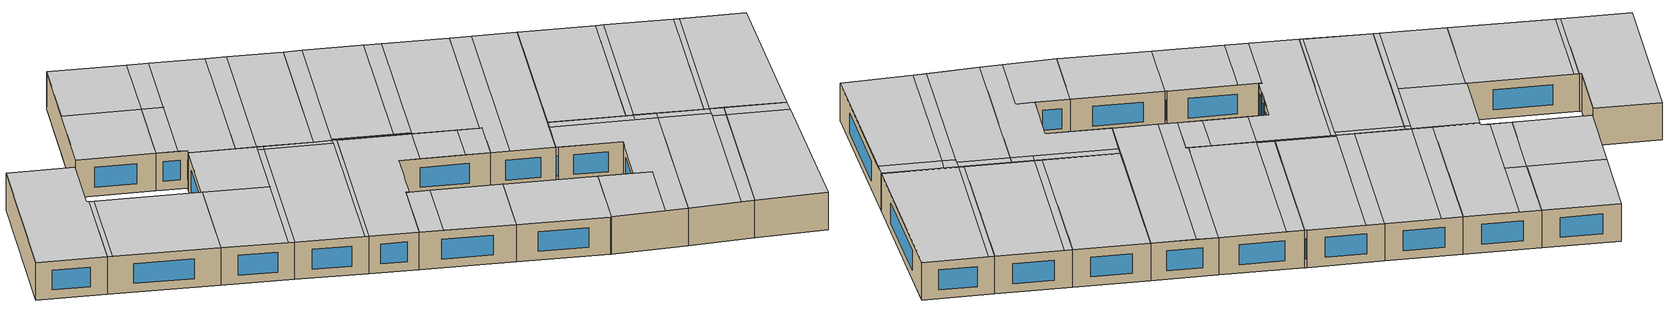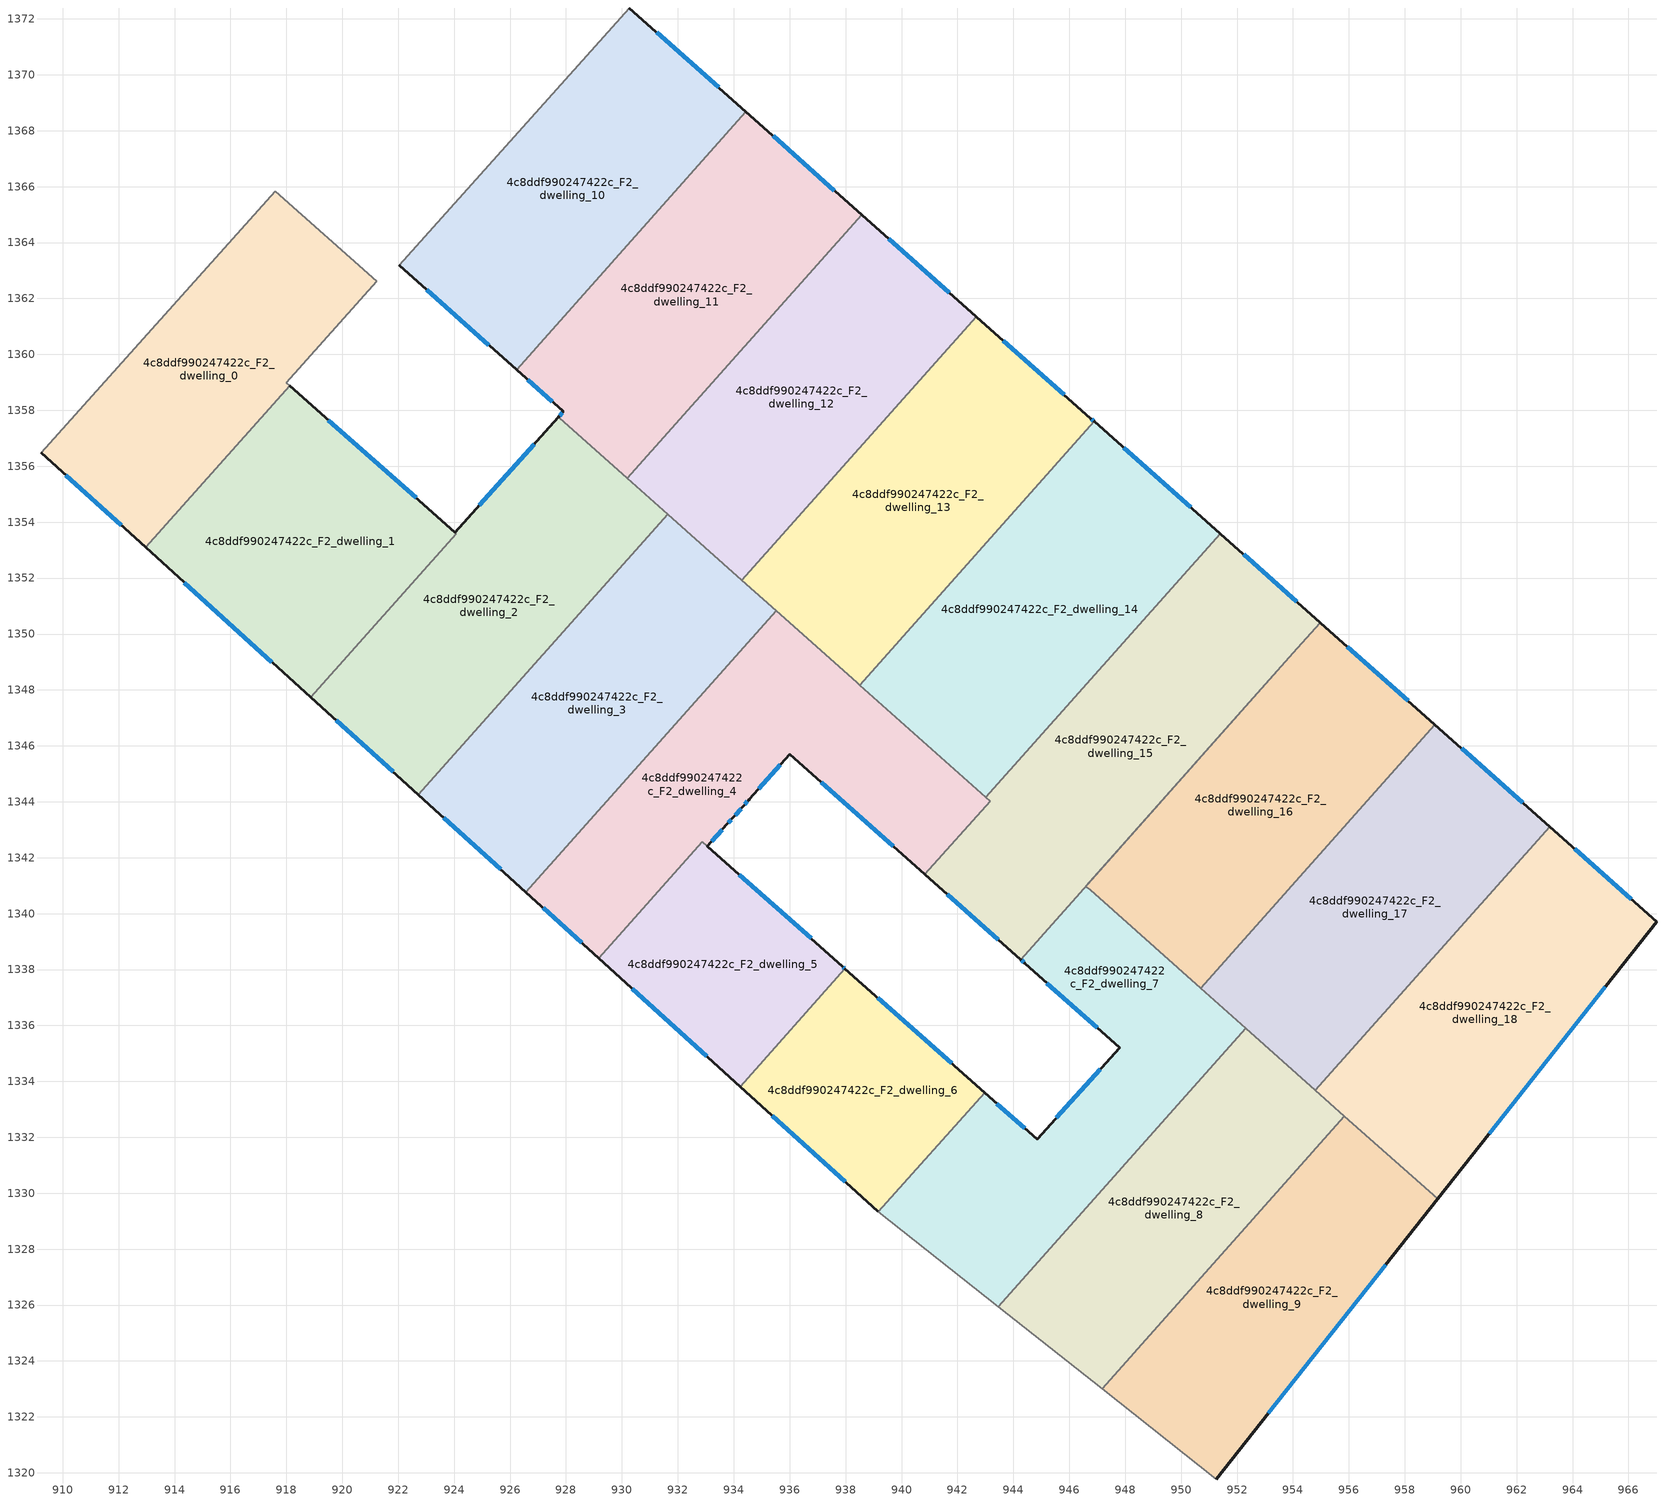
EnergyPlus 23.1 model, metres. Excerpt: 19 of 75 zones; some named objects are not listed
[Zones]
4c8ddf990247422c_F2_dwelling_0
 floor to 4c8ddf990247422c_F1_dwelling_0 (EU_floor_Construction): 921.22,1362.62 917.99,1359 918.12,1358.88 912.97,1353.09 909.24,1356.48 917.6,1365.83 z6
 wall outside (EU_wall_Construction): 909.24,1356.48 912.97,1353.09 z6:9
 wall to 4c8ddf990247422c_F2_dwelling_1 (EU_wall_Construction): 912.97,1353.09 918.12,1358.88 z6:9
 wall adiabatic (EU_wall_Construction): 918.12,1358.88 917.99,1359 921.22,1362.62 917.6,1365.83 909.24,1356.48 z6:9
 window (EU_Window_Construction): 910.11,1355.68 912.09,1353.89 z6.7:8.3
 ceiling to 4c8ddf990247422c_F3_dwelling_0 (EU_floor_Construction): 918.12,1358.88 917.99,1359 921.22,1362.62 917.6,1365.83 909.24,1356.48 912.97,1353.09 z9
4c8ddf990247422c_F2_dwelling_1
 floor to 4c8ddf990247422c_F1_dwelling_1 (EU_floor_Construction): 924.03,1353.63 924.07,1353.59 918.87,1347.74 912.97,1353.09 918.12,1358.88 z6
 wall outside (EU_wall_Construction): 924.02,1353.63 918.12,1358.88 / 912.97,1353.09 918.87,1347.74 z6:9
 wall to 4c8ddf990247422c_F2_dwelling_2 (EU_wall_Construction): 918.87,1347.74 924.07,1353.59 924.03,1353.63 z6:9
 window (EU_Window_Construction): 922.64,1354.87 919.5,1357.65 / 914.35,1351.84 917.48,1349 z6.7:8.3
 ceiling to 4c8ddf990247422c_F3_dwelling_4 (EU_floor_Construction): 918.87,1347.74 924.05,1353.56 924,1353.6 924.03,1353.63 918.41,1358.62 918.39,1358.59 913.26,1352.83 z9
 ceiling to 4c8ddf990247422c_F3_dwelling_0 (EU_floor_Construction): 913.26,1352.83 918.39,1358.59 918.41,1358.62 918.12,1358.88 912.97,1353.09 z9
4c8ddf990247422c_F2_dwelling_10
 floor to 4c8ddf990247422c_F1_dwelling_10 (EU_floor_Construction): 934.44,1368.67 926.23,1359.45 922.03,1363.19 930.26,1372.39 z6
 wall outside (EU_wall_Construction): 922.03,1363.19 926.23,1359.45 / 934.44,1368.67 930.26,1372.39 z6:9
 wall to 4c8ddf990247422c_F2_dwelling_11 (EU_wall_Construction): 926.23,1359.45 934.44,1368.67 z6:9
 wall adiabatic (EU_wall_Construction): 930.26,1372.39 922.03,1363.19 z6:9
 window (EU_Window_Construction): 923.01,1362.31 925.24,1360.33 / 933.46,1369.55 931.24,1371.52 z6.7:8.3
 ceiling to 4c8ddf990247422c_F3_dwelling_1 (EU_floor_Construction): 930.33,1364.06 934.44,1368.67 930.26,1372.39 926.14,1367.78 z9
 ceiling to 4c8ddf990247422c_F3_dwelling_2 (EU_floor_Construction): 926.23,1359.45 930.33,1364.06 926.14,1367.78 922.03,1363.19 z9
4c8ddf990247422c_F2_dwelling_11
 floor to 4c8ddf990247422c_F1_dwelling_11 (EU_floor_Construction): 938.57,1365 930.19,1355.57 927.73,1357.76 927.9,1357.96 926.23,1359.45 934.44,1368.67 z6
 wall outside (EU_wall_Construction): 926.23,1359.45 927.9,1357.96 927.73,1357.76 / 938.57,1365 934.44,1368.67 z6:9
 wall to 4c8ddf990247422c_F2_dwelling_12 (EU_wall_Construction): 930.19,1355.57 938.57,1365 z6:9
 wall to 4c8ddf990247422c_F2_dwelling_2 (EU_wall_Construction): 927.73,1357.76 927.76,1357.73 930.19,1355.57 z6:9
 window (EU_Window_Construction): 927.86,1357.91 927.77,1357.81 / 926.62,1359.1 927.51,1358.31 / 937.6,1365.86 935.41,1367.81 z6.7:8.3
 ceiling adiabatic (EU_roof_Construction): 930.19,1355.57 938.57,1365 935.62,1367.62 927.41,1358.39 927.9,1357.96 927.73,1357.76 z9
 ceiling to 4c8ddf990247422c_F3_dwelling_1 (EU_floor_Construction): 931.51,1363 935.62,1367.62 934.44,1368.67 930.33,1364.06 z9
 ceiling to 4c8ddf990247422c_F3_dwelling_2 (EU_floor_Construction): 927.41,1358.39 931.51,1363 930.33,1364.06 926.23,1359.45 z9
4c8ddf990247422c_F2_dwelling_12
 floor to 4c8ddf990247422c_F1_dwelling_12 (EU_floor_Construction): 942.67,1361.35 934.29,1351.92 930.19,1355.57 938.57,1365 z6
 wall outside (EU_wall_Construction): 942.67,1361.35 938.57,1365 z6:9
 wall to 4c8ddf990247422c_F2_dwelling_13 (EU_wall_Construction): 934.29,1351.92 942.67,1361.35 z6:9
 wall to 4c8ddf990247422c_F2_dwelling_3 (EU_wall_Construction): 931.64,1354.28 934.29,1351.92 z6:9
 wall to 4c8ddf990247422c_F2_dwelling_2 (EU_wall_Construction): 930.19,1355.57 931.64,1354.28 z6:9
 window (EU_Window_Construction): 941.71,1362.21 939.54,1364.14 z6.7:8.3
 ceiling to 4c8ddf990247422c_F3_dwelling_5 (EU_floor_Construction): 934.29,1351.92 942.67,1361.35 939.71,1363.99 931.32,1354.56 z9
 ceiling to 4c8ddf990247422c_F3_dwelling_3 (EU_floor_Construction): 931.32,1354.56 939.71,1363.99 938.57,1365 930.19,1355.57 z9
4c8ddf990247422c_F2_dwelling_13
 floor to 4c8ddf990247422c_F1_dwelling_13 (EU_floor_Construction): 946.78,1357.7 946.89,1357.6 938.5,1348.18 938.39,1348.28 934.29,1351.92 942.67,1361.35 z6
 wall outside (EU_wall_Construction): 946.89,1357.6 946.78,1357.7 942.67,1361.35 z6:9
 wall to 4c8ddf990247422c_F2_dwelling_14 (EU_wall_Construction): 938.5,1348.18 946.89,1357.6 z6:9
 wall to 4c8ddf990247422c_F2_dwelling_4 (EU_wall_Construction): 935.52,1350.83 938.39,1348.28 / 938.39,1348.27 938.5,1348.18 z6:9
 wall to 4c8ddf990247422c_F2_dwelling_3 (EU_wall_Construction): 934.29,1351.92 935.52,1350.83 z6:9
 window (EU_Window_Construction): 945.81,1358.56 943.64,1360.49 / 946.86,1357.63 946.8,1357.68 z6.7:8.3
 ceiling to 4c8ddf990247422c_F3_dwelling_7 (EU_floor_Construction): 938.6,1348.29 946.89,1357.6 946.8,1357.68 946.78,1357.7 943.68,1360.46 935.4,1351.14 z9
 ceiling to 4c8ddf990247422c_F3_dwelling_5 (EU_floor_Construction): 935.4,1351.14 943.68,1360.46 942.67,1361.35 934.29,1351.92 935.29,1351.03 z9
 ceiling to 4c8ddf990247422c_F3_dwelling_8 (EU_floor_Construction): 938.5,1348.18 938.6,1348.29 935.4,1351.14 935.29,1351.03 z9
4c8ddf990247422c_F2_dwelling_14
 floor to 4c8ddf990247422c_F1_dwelling_14 (EU_floor_Construction): 951.4,1353.59 943.02,1344.16 938.5,1348.18 946.89,1357.6 z6
 wall outside (EU_wall_Construction): 951.4,1353.59 946.89,1357.6 z6:9
 wall to 4c8ddf990247422c_F2_dwelling_15 (EU_wall_Construction): 943.02,1344.16 951.4,1353.59 z6:9
 wall to 4c8ddf990247422c_F2_dwelling_4 (EU_wall_Construction): 938.5,1348.18 943.02,1344.16 z6:9
 window (EU_Window_Construction): 950.34,1354.53 947.95,1356.66 z6.7:8.3
 ceiling to 4c8ddf990247422c_F3_dwelling_7 (EU_floor_Construction): 939.55,1347.45 947.83,1356.76 946.89,1357.6 938.6,1348.29 z9
 ceiling to 4c8ddf990247422c_F3_dwelling_8 (EU_floor_Construction): 939.45,1347.34 939.55,1347.45 938.6,1348.29 938.5,1348.18 z9
 ceiling adiabatic (EU_roof_Construction): 943.02,1344.16 951.4,1353.59 946.89,1357.6 947.83,1356.76 939.45,1347.34 938.5,1348.18 z9
4c8ddf990247422c_F2_dwelling_15
 floor to 4c8ddf990247422c_F1_dwelling_15 (EU_floor_Construction): 954.98,1350.41 944.26,1338.36 940.84,1341.4 943.17,1344.03 943.02,1344.16 951.4,1353.59 z6
 wall outside (EU_wall_Construction): 954.98,1350.41 951.4,1353.59 / 940.84,1341.4 944.26,1338.36 z6:9
 wall to 4c8ddf990247422c_F2_dwelling_4 (EU_wall_Construction): 943.02,1344.16 943.17,1344.03 940.84,1341.4 z6:9
 wall to 4c8ddf990247422c_F2_dwelling_7 (EU_wall_Construction): 944.26,1338.36 954.16,1349.49 z6:9
 wall to 4c8ddf990247422c_F2_dwelling_16 (EU_wall_Construction): 954.16,1349.49 954.98,1350.41 z6:9
 window (EU_Window_Construction): 954.14,1351.16 952.24,1352.84 / 941.64,1340.69 943.45,1339.07 z6.7:8.3
 ceiling to 4c8ddf990247422c_F3_dwelling_11 (EU_floor_Construction): 944.24,1338.38 954.96,1350.42 952.59,1352.53 941.87,1340.49 z9
 ceiling to 4c8ddf990247422c_F3_dwelling_10 (EU_floor_Construction): 943.17,1344.03 940.84,1341.4 941.87,1340.49 952.59,1352.53 951.4,1353.59 943.02,1344.16 z9
 ceiling to 4c8ddf990247422c_F3_dwelling_13 (EU_floor_Construction): 951.94,1346.99 954.98,1350.41 954.96,1350.42 946.14,1340.5 946.15,1340.49 954.16,1349.49 z9
 ceiling to 4c8ddf990247422c_F3_dwelling_15 (EU_floor_Construction): 944.47,1338.63 944.24,1338.38 941.87,1340.49 944.26,1338.36 946.15,1340.49 946.14,1340.5 z9
 roof outside (EU_roof_Construction): 944.47,1338.63 954.96,1350.42 944.24,1338.38 z9
4c8ddf990247422c_F2_dwelling_16
 floor to 4c8ddf990247422c_F1_dwelling_16 (EU_floor_Construction): 959.08,1346.76 950.7,1337.33 946.59,1340.98 954.98,1350.41 z6
 wall outside (EU_wall_Construction): 959.08,1346.76 954.98,1350.41 z6:9
 wall to 4c8ddf990247422c_F2_dwelling_17 (EU_wall_Construction): 950.7,1337.33 959.08,1346.76 z6:9
 wall to 4c8ddf990247422c_F2_dwelling_7 (EU_wall_Construction): 954.16,1349.49 946.59,1340.98 946.63,1340.95 946.74,1340.85 950.7,1337.33 z6:9
 window (EU_Window_Construction): 958.12,1347.62 955.94,1349.55 z6.7:8.3
 ceiling adiabatic (EU_roof_Construction): 950.7,1337.33 959.08,1346.76 954.98,1350.41 946.59,1340.98 z9
4c8ddf990247422c_F2_dwelling_17
 floor to 4c8ddf990247422c_F1_dwelling_17 (EU_floor_Construction): 963.18,1343.12 954.8,1333.69 950.7,1337.33 959.08,1346.76 z6
 wall outside (EU_wall_Construction): 963.18,1343.12 959.08,1346.76 z6:9
 wall to 4c8ddf990247422c_F2_dwelling_18 (EU_wall_Construction): 954.8,1333.69 963.18,1343.12 z6:9
 wall to 4c8ddf990247422c_F2_dwelling_8 (EU_wall_Construction): 952.31,1335.9 954.8,1333.69 z6:9
 wall to 4c8ddf990247422c_F2_dwelling_7 (EU_wall_Construction): 950.69,1337.33 952.31,1335.9 z6:9
 window (EU_Window_Construction): 962.22,1343.97 960.04,1345.91 z6.7:8.3
 ceiling to 4c8ddf990247422c_F3_dwelling_14 (EU_floor_Construction): 954.8,1333.69 963.18,1343.11 959.51,1346.38 951.13,1336.95 z9
 ceiling to 4c8ddf990247422c_F3_dwelling_13 (EU_floor_Construction): 951.12,1336.95 959.51,1346.38 959.08,1346.76 950.7,1337.33 z9
4c8ddf990247422c_F2_dwelling_18
 floor to 4c8ddf990247422c_F1_dwelling_18 (EU_floor_Construction): 967.01,1339.71 959.17,1329.79 954.8,1333.69 963.18,1343.12 z6
 wall outside (EU_wall_Construction): 959.17,1329.79 967.01,1339.71 963.18,1343.12 z6:9
 wall to 4c8ddf990247422c_F2_dwelling_9 (EU_wall_Construction): 955.84,1332.76 959.17,1329.79 z6:9
 wall to 4c8ddf990247422c_F2_dwelling_8 (EU_wall_Construction): 954.8,1333.69 955.84,1332.76 z6:9
 window (EU_Window_Construction): 966.11,1340.51 964.08,1342.32 / 961.01,1332.12 965.17,1337.38 z6.7:8.3
 ceiling to 4c8ddf990247422c_F3_dwelling_16 (EU_floor_Construction): 959.17,1329.79 967.01,1339.71 963.51,1342.82 955.13,1333.39 z9
 ceiling to 4c8ddf990247422c_F3_dwelling_14 (EU_floor_Construction): 955.13,1333.39 963.51,1342.82 963.18,1343.11 954.8,1333.69 z9
4c8ddf990247422c_F2_dwelling_2
 floor to 4c8ddf990247422c_F1_dwelling_2 (EU_floor_Construction): 931.64,1354.28 922.72,1344.25 918.87,1347.74 924.07,1353.59 924.03,1353.63 927.73,1357.76 927.76,1357.73 z6
 wall outside (EU_wall_Construction): 927.73,1357.76 924.03,1353.63 / 918.87,1347.74 922.72,1344.25 z6:9
 wall to 4c8ddf990247422c_F2_dwelling_3 (EU_wall_Construction): 922.72,1344.25 931.64,1354.28 z6:9
 window (EU_Window_Construction): 926.86,1356.79 924.9,1354.6 / 919.78,1346.92 921.82,1345.07 z6.7:8.3
 ceiling to 4c8ddf990247422c_F3_dwelling_6 (EU_floor_Construction): 922.72,1344.25 931.37,1353.97 931.05,1354.25 922.41,1344.53 z9
 ceiling to 4c8ddf990247422c_F3_dwelling_4 (EU_floor_Construction): 922.41,1344.53 927.61,1350.39 924.05,1353.56 918.87,1347.74 z9
 ceiling to 4c8ddf990247422c_F3_dwelling_5 (EU_floor_Construction): 931.37,1353.97 931.64,1354.28 931.32,1354.56 931.05,1354.25 z9
 ceiling to 4c8ddf990247422c_F3_dwelling_3 (EU_floor_Construction): 927.61,1350.39 931.32,1354.56 927.76,1357.73 927.73,1357.76 924.03,1353.63 924.07,1353.59 924.05,1353.56 z9
4c8ddf990247422c_F2_dwelling_3
 floor to 4c8ddf990247422c_F1_dwelling_3 (EU_floor_Construction): 935.52,1350.83 926.57,1340.76 922.72,1344.25 931.64,1354.28 z6
 wall outside (EU_wall_Construction): 922.72,1344.25 926.57,1340.76 z6:9
 wall to 4c8ddf990247422c_F2_dwelling_4 (EU_wall_Construction): 926.57,1340.76 935.52,1350.83 z6:9
 window (EU_Window_Construction): 923.63,1343.43 925.66,1341.58 z6.7:8.3
 ceiling to 4c8ddf990247422c_F3_dwelling_6 (EU_floor_Construction): 926.34,1340.96 935.02,1350.72 931.37,1353.97 922.72,1344.25 z9
 ceiling to 4c8ddf990247422c_F3_dwelling_8 (EU_floor_Construction): 926.57,1340.76 935.52,1350.83 935.29,1351.03 926.34,1340.96 z9
 ceiling to 4c8ddf990247422c_F3_dwelling_5 (EU_floor_Construction): 935.02,1350.72 935.29,1351.03 931.64,1354.28 931.37,1353.97 z9
4c8ddf990247422c_F2_dwelling_4
 floor to 4c8ddf990247422c_F1_dwelling_4 (EU_floor_Construction): 943.17,1344.03 940.84,1341.4 936,1345.7 934.55,1344.08 934.53,1344.06 934.35,1343.86 933.95,1343.41 933.75,1343.19 933.06,1342.41 932.88,1342.56 929.17,1338.39 926.57,1340.76 935.52,1350.83 z6
 wall outside (EU_wall_Construction): 933.06,1342.41 933.75,1343.19 933.95,1343.41 934.35,1343.86 934.53,1344.06 934.55,1344.08 936,1345.7 940.84,1341.4 / 926.57,1340.76 929.17,1338.39 z6:9
 wall to 4c8ddf990247422c_F2_dwelling_5 (EU_wall_Construction): 929.17,1338.39 932.88,1342.56 933.06,1342.41 z6:9
 window (EU_Window_Construction): 933.8,1343.24 933.91,1343.36 / 933.22,1342.59 933.59,1343.01 / 927.18,1340.21 928.56,1338.95 / 937.14,1344.69 939.7,1342.41 / 934.89,1344.46 935.66,1345.32 / 934.4,1343.91 934.49,1344.01 / 934.05,1343.52 934.26,1343.75 z6.7:8.3
 ceiling to 4c8ddf990247422c_F3_dwelling_8 (EU_floor_Construction): 937.11,1344.71 939.45,1347.34 935.52,1350.83 926.57,1340.76 929.17,1338.39 932.88,1342.56 933.06,1342.41 933.75,1343.19 933.95,1343.41 934.35,1343.86 934.48,1344 936,1345.7 z9
 ceiling to 4c8ddf990247422c_F3_dwelling_9 (EU_floor_Construction): 939.49,1342.6 941.83,1345.22 939.45,1347.34 937.11,1344.71 z9
 ceiling to 4c8ddf990247422c_F3_dwelling_10 (EU_floor_Construction): 940.84,1341.4 943.17,1344.03 941.83,1345.22 939.49,1342.6 z9
4c8ddf990247422c_F2_dwelling_5
 floor to 4c8ddf990247422c_F1_dwelling_5 (EU_floor_Construction): 937.9,1338.1 937.98,1338.04 934.22,1333.82 929.17,1338.39 932.88,1342.56 933.06,1342.4 z6
 wall outside (EU_wall_Construction): 937.98,1338.04 937.9,1338.1 933.06,1342.4 / 929.17,1338.39 934.22,1333.82 z6:9
 wall to 4c8ddf990247422c_F2_dwelling_6 (EU_wall_Construction): 934.22,1333.82 937.98,1338.04 z6:9
 window (EU_Window_Construction): 936.76,1339.11 934.2,1341.39 / 937.96,1338.05 937.92,1338.09 / 930.36,1337.32 933.04,1334.89 z6.7:8.3
 ceiling to 4c8ddf990247422c_F3_dwelling_12 (EU_floor_Construction): 934.22,1333.82 937.98,1338.03 937.91,1338.09 937.9,1338.1 934.17,1341.41 930.46,1337.23 z9
 ceiling to 4c8ddf990247422c_F3_dwelling_8 (EU_floor_Construction): 930.46,1337.23 934.17,1341.41 933.06,1342.4 932.88,1342.56 929.17,1338.39 z9
4c8ddf990247422c_F2_dwelling_6
 floor to 4c8ddf990247422c_F1_dwelling_6 (EU_floor_Construction): 942.97,1333.6 939.17,1329.33 939.14,1329.36 934.22,1333.82 937.98,1338.04 z6
 wall outside (EU_wall_Construction): 934.22,1333.82 939.14,1329.36 / 942.97,1333.6 937.98,1338.04 z6:9
 wall adiabatic (EU_wall_Construction): 939.14,1329.36 939.17,1329.33 z6:9
 wall to 4c8ddf990247422c_F2_dwelling_7 (EU_wall_Construction): 939.17,1329.33 942.97,1333.6 z6:9
 window (EU_Window_Construction): 935.38,1332.77 937.99,1330.4 / 941.8,1334.64 939.15,1336.99 z6.7:8.3
 ceiling to 4c8ddf990247422c_F3_dwelling_12 (EU_floor_Construction): 939.17,1329.33 942.97,1333.6 937.98,1338.03 934.22,1333.82 939.14,1329.36 z9
4c8ddf990247422c_F2_dwelling_7
 floor to 4c8ddf990247422c_F1_dwelling_7 (EU_floor_Construction): 954.16,1349.49 946.59,1340.98 946.63,1340.95 946.74,1340.85 952.31,1335.9 943.46,1325.95 939.17,1329.33 942.97,1333.6 944.85,1331.93 947.8,1335.21 944.41,1338.22 944.26,1338.36 z6
 wall outside (EU_wall_Construction): 944.26,1338.36 944.41,1338.22 947.8,1335.21 944.85,1331.93 942.97,1333.6 z6:9
 wall to 4c8ddf990247422c_F2_dwelling_8 (EU_wall_Construction): 943.46,1325.95 952.31,1335.9 z6:9
 wall adiabatic (EU_wall_Construction): 939.17,1329.33 943.46,1325.95 z6:9
 window (EU_Window_Construction): 945.2,1337.52 947,1335.92 / 944.29,1338.33 944.37,1338.26 / 944.41,1332.32 943.41,1333.21 / 947.1,1334.44 945.54,1332.7 z6.7:8.3
 ceiling to 4c8ddf990247422c_F3_dwelling_15 (EU_floor_Construction): 945.86,1331.03 942.21,1326.93 943.46,1325.95 951.87,1335.4 946.15,1340.49 944.26,1338.36 947.8,1335.21 944.85,1331.93 z9
 ceiling to 4c8ddf990247422c_F3_dwelling_12 (EU_floor_Construction): 942.21,1326.93 945.86,1331.03 942.97,1333.6 939.17,1329.33 z9
 ceiling to 4c8ddf990247422c_F3_dwelling_14 (EU_floor_Construction): 951.87,1335.4 952.31,1335.9 951.13,1336.95 950.69,1336.46 z9
 ceiling to 4c8ddf990247422c_F3_dwelling_13 (EU_floor_Construction): 951.12,1336.95 946.74,1340.85 946.63,1340.95 946.59,1340.98 954.16,1349.49 946.15,1340.49 950.68,1336.46 z9
4c8ddf990247422c_F2_dwelling_8
 floor to 4c8ddf990247422c_F1_dwelling_8 (EU_floor_Construction): 955.84,1332.76 947.17,1323.01 943.46,1325.95 952.31,1335.9 z6
 wall to 4c8ddf990247422c_F2_dwelling_9 (EU_wall_Construction): 947.17,1323.01 955.84,1332.76 z6:9
 wall adiabatic (EU_wall_Construction): 943.46,1325.95 947.17,1323.01 z6:9
 ceiling to 4c8ddf990247422c_F3_dwelling_15 (EU_floor_Construction): 946.42,1323.6 954.69,1332.9 951.87,1335.4 943.46,1325.95 z9
 ceiling to 4c8ddf990247422c_F3_dwelling_17 (EU_floor_Construction): 947.17,1323.01 955.16,1331.99 954.44,1332.62 946.42,1323.6 z9
 ceiling to 4c8ddf990247422c_F3_dwelling_16 (EU_floor_Construction): 955.16,1331.99 955.84,1332.76 955.13,1333.39 954.44,1332.62 z9
 ceiling to 4c8ddf990247422c_F3_dwelling_14 (EU_floor_Construction): 954.69,1332.9 955.13,1333.39 952.31,1335.9 951.87,1335.4 z9
4c8ddf990247422c_F2_dwelling_9
 floor to 4c8ddf990247422c_F1_dwelling_9 (EU_floor_Construction): 959.17,1329.79 951.26,1319.78 947.17,1323.01 955.84,1332.76 z6
 wall outside (EU_wall_Construction): 951.26,1319.78 959.17,1329.79 z6:9
 wall adiabatic (EU_wall_Construction): 947.17,1323.01 951.26,1319.78 z6:9
 window (EU_Window_Construction): 953.12,1322.13 957.31,1327.44 z6.7:8.3
 ceiling to 4c8ddf990247422c_F3_dwelling_17 (EU_floor_Construction): 951.26,1319.78 958.53,1328.99 955.16,1331.99 947.17,1323.01 z9
 ceiling to 4c8ddf990247422c_F3_dwelling_16 (EU_floor_Construction): 958.53,1328.99 959.17,1329.79 955.84,1332.76 955.16,1331.99 z9
[Building]
EU S2 Campaign: North Axis=0; Terrain=City; Solar Distribution=FullExterior
[Site:Location]
Budapest.Ferenc.Liszt.Intl.AP: Latitude=47.437; Longitude=19.256; Time Zone=1; Elevation=185
[SizingPeriod:WeatherFileDays]
AnnualSizingPeriod: Begin Month=1; Begin Day of Month=1; End Month=12; End Day of Month=31; Day of Week for Start Day=Monday; Use Weather File Daylight Saving Period=No; Use Weather File Rain and Snow Indicators=No
[MATERIAL]
EU_InternalMass_Material: Roughness=MediumRough; Thickness=0.1; Conductivity=1; Density=1800; Specific Heat=900; Thermal Absorptance=0.9; Solar Absorptance=0.7; Visible Absorptance=0.7
[MATERIAL:NOMASS] Roughness=MediumRough; Thermal Absorptance=0.9; Solar Absorptance=0.7; Visible Absorptance=0.7
Name | Thermal Resistance
EU_wall_NoMass | 0.832559
EU_roof_NoMass | 1.39638
EU_floor_NoMass | 0.872794
[WINDOWMATERIAL:SIMPLEGLAZINGSYSTEM]
EU_Window_SimpleGlazing: UFactor=2.79869; Solar Heat Gain Coefficient=0.75; Visible Transmittance=0.75
[CONSTRUCTION]
EU_wall_Construction: EU_wall_NoMass
EU_roof_Construction: EU_roof_NoMass
EU_floor_Construction: EU_floor_NoMass
EU_Window_Construction: EU_Window_SimpleGlazing
EU_InternalMass_Construction: EU_InternalMass_Material
[ZONE] Type=1; Multiplier=1; Ceiling Height=autocalculate; Floor Area=autocalculate; Part of Total Floor Area=Yes
Name | Volume
4c8ddf990247422c_F2_dwelling_0 | 186.948
4c8ddf990247422c_F2_dwelling_1 | 186.154
4c8ddf990247422c_F2_dwelling_10 | 207.721
4c8ddf990247422c_F2_dwelling_11 | 207.691
4c8ddf990247422c_F2_dwelling_12 | 207.722
4c8ddf990247422c_F2_dwelling_13 | 213.38
4c8ddf990247422c_F2_dwelling_14 | 228.533
4c8ddf990247422c_F2_dwelling_15 | 229.467
4c8ddf990247422c_F2_dwelling_16 | 207.75
4c8ddf990247422c_F2_dwelling_17 | 207.723
4c8ddf990247422c_F2_dwelling_18 | 207.707
4c8ddf990247422c_F2_dwelling_2 | 209.907
4c8ddf990247422c_F2_dwelling_3 | 209.275
4c8ddf990247422c_F2_dwelling_4 | 216.448
4c8ddf990247422c_F2_dwelling_5 | 114.724
4c8ddf990247422c_F2_dwelling_6 | 113.826
4c8ddf990247422c_F2_dwelling_7 | 210.163
4c8ddf990247422c_F2_dwelling_8 | 186.946
4c8ddf990247422c_F2_dwelling_9 | 186.965
[INTERNALMASS] Construction=EU_InternalMass_Construction
Name | Zone or ZoneList | Surface Area
4c8ddf990247422c_F2_dwelling_0_EU_InternalMass | 4c8ddf990247422c_F2_dwelling_0 | 62.316
4c8ddf990247422c_F2_dwelling_1_EU_InternalMass | 4c8ddf990247422c_F2_dwelling_1 | 62.0499
4c8ddf990247422c_F2_dwelling_2_EU_InternalMass | 4c8ddf990247422c_F2_dwelling_2 | 69.9753
4c8ddf990247422c_F2_dwelling_3_EU_InternalMass | 4c8ddf990247422c_F2_dwelling_3 | 69.7503
4c8ddf990247422c_F2_dwelling_4_EU_InternalMass | 4c8ddf990247422c_F2_dwelling_4 | 72.15
4c8ddf990247422c_F2_dwelling_5_EU_InternalMass | 4c8ddf990247422c_F2_dwelling_5 | 38.2453
4c8ddf990247422c_F2_dwelling_6_EU_InternalMass | 4c8ddf990247422c_F2_dwelling_6 | 37.9399
4c8ddf990247422c_F2_dwelling_7_EU_InternalMass | 4c8ddf990247422c_F2_dwelling_7 | 70.0526
4c8ddf990247422c_F2_dwelling_8_EU_InternalMass | 4c8ddf990247422c_F2_dwelling_8 | 62.3155
4c8ddf990247422c_F2_dwelling_9_EU_InternalMass | 4c8ddf990247422c_F2_dwelling_9 | 62.3216
4c8ddf990247422c_F2_dwelling_10_EU_InternalMass | 4c8ddf990247422c_F2_dwelling_10 | 69.2403
4c8ddf990247422c_F2_dwelling_11_EU_InternalMass | 4c8ddf990247422c_F2_dwelling_11 | 69.2305
4c8ddf990247422c_F2_dwelling_12_EU_InternalMass | 4c8ddf990247422c_F2_dwelling_12 | 69.2407
4c8ddf990247422c_F2_dwelling_13_EU_InternalMass | 4c8ddf990247422c_F2_dwelling_13 | 71.1332
4c8ddf990247422c_F2_dwelling_14_EU_InternalMass | 4c8ddf990247422c_F2_dwelling_14 | 76.1796
4c8ddf990247422c_F2_dwelling_15_EU_InternalMass | 4c8ddf990247422c_F2_dwelling_15 | 76.4841
4c8ddf990247422c_F2_dwelling_16_EU_InternalMass | 4c8ddf990247422c_F2_dwelling_16 | 69.2501
4c8ddf990247422c_F2_dwelling_17_EU_InternalMass | 4c8ddf990247422c_F2_dwelling_17 | 69.2407
4c8ddf990247422c_F2_dwelling_18_EU_InternalMass | 4c8ddf990247422c_F2_dwelling_18 | 69.2358
[OTHEREQUIPMENT] Fuel Type=Electricity; Design Level Calculation Method=Watts/Area; Power per Zone Floor Area=1; Fraction Latent=0; Fraction Radiant=0; Fraction Lost=0; Carbon Dioxide Generation Rate=0; EndUse Subcategory=EU_Step8_InternalGains
Name | Zone or ZoneList or Space or SpaceList | Schedule
EU_Step8_InternalGain_4c8ddf990247422c_F2_dwelling_0_f000 | 4c8ddf990247422c_F2_dwelling_0 | EU_Step8_GainSchedule_4c8ddf990247422c_F2_dwelling_0_f000
EU_Step8_InternalGain_4c8ddf990247422c_F2_dwelling_1_f000 | 4c8ddf990247422c_F2_dwelling_1 | EU_Step8_GainSchedule_4c8ddf990247422c_F2_dwelling_1_f000
EU_Step8_InternalGain_4c8ddf990247422c_F2_dwelling_2_f000 | 4c8ddf990247422c_F2_dwelling_2 | EU_Step8_GainSchedule_4c8ddf990247422c_F2_dwelling_2_f000
EU_Step8_InternalGain_4c8ddf990247422c_F2_dwelling_3_f000 | 4c8ddf990247422c_F2_dwelling_3 | EU_Step8_GainSchedule_4c8ddf990247422c_F2_dwelling_3_f000
EU_Step8_InternalGain_4c8ddf990247422c_F2_dwelling_4_f000 | 4c8ddf990247422c_F2_dwelling_4 | EU_Step8_GainSchedule_4c8ddf990247422c_F2_dwelling_4_f000
EU_Step8_InternalGain_4c8ddf990247422c_F2_dwelling_5_f000 | 4c8ddf990247422c_F2_dwelling_5 | EU_Step8_GainSchedule_4c8ddf990247422c_F2_dwelling_5_f000
EU_Step8_InternalGain_4c8ddf990247422c_F2_dwelling_6_f000 | 4c8ddf990247422c_F2_dwelling_6 | EU_Step8_GainSchedule_4c8ddf990247422c_F2_dwelling_6_f000
EU_Step8_InternalGain_4c8ddf990247422c_F2_dwelling_7_f000 | 4c8ddf990247422c_F2_dwelling_7 | EU_Step8_GainSchedule_4c8ddf990247422c_F2_dwelling_7_f000
EU_Step8_InternalGain_4c8ddf990247422c_F2_dwelling_8_f000 | 4c8ddf990247422c_F2_dwelling_8 | EU_Step8_GainSchedule_4c8ddf990247422c_F2_dwelling_8_f000
EU_Step8_InternalGain_4c8ddf990247422c_F2_dwelling_9_f000 | 4c8ddf990247422c_F2_dwelling_9 | EU_Step8_GainSchedule_4c8ddf990247422c_F2_dwelling_9_f000
EU_Step8_InternalGain_4c8ddf990247422c_F2_dwelling_10_f000 | 4c8ddf990247422c_F2_dwelling_10 | EU_Step8_GainSchedule_4c8ddf990247422c_F2_dwelling_10_f000
EU_Step8_InternalGain_4c8ddf990247422c_F2_dwelling_11_f000 | 4c8ddf990247422c_F2_dwelling_11 | EU_Step8_GainSchedule_4c8ddf990247422c_F2_dwelling_11_f000
EU_Step8_InternalGain_4c8ddf990247422c_F2_dwelling_12_f000 | 4c8ddf990247422c_F2_dwelling_12 | EU_Step8_GainSchedule_4c8ddf990247422c_F2_dwelling_12_f000
EU_Step8_InternalGain_4c8ddf990247422c_F2_dwelling_13_f000 | 4c8ddf990247422c_F2_dwelling_13 | EU_Step8_GainSchedule_4c8ddf990247422c_F2_dwelling_13_f000
EU_Step8_InternalGain_4c8ddf990247422c_F2_dwelling_14_f000 | 4c8ddf990247422c_F2_dwelling_14 | EU_Step8_GainSchedule_4c8ddf990247422c_F2_dwelling_14_f000
EU_Step8_InternalGain_4c8ddf990247422c_F2_dwelling_15_f000 | 4c8ddf990247422c_F2_dwelling_15 | EU_Step8_GainSchedule_4c8ddf990247422c_F2_dwelling_15_f000
EU_Step8_InternalGain_4c8ddf990247422c_F2_dwelling_16_f000 | 4c8ddf990247422c_F2_dwelling_16 | EU_Step8_GainSchedule_4c8ddf990247422c_F2_dwelling_16_f000
EU_Step8_InternalGain_4c8ddf990247422c_F2_dwelling_17_f000 | 4c8ddf990247422c_F2_dwelling_17 | EU_Step8_GainSchedule_4c8ddf990247422c_F2_dwelling_17_f000
EU_Step8_InternalGain_4c8ddf990247422c_F2_dwelling_18_f000 | 4c8ddf990247422c_F2_dwelling_18 | EU_Step8_GainSchedule_4c8ddf990247422c_F2_dwelling_18_f000
[ZONEVENTILATION:DESIGNFLOWRATE] Schedule=EU_AlwaysOn; Design Flow Rate Calculation Method=AirChanges/Hour; Air Changes per Hour=0.475469; Ventilation Type=Natural; Fan Pressure Rise=0; Fan Total Efficiency=1; Constant Term Coefficient=1; Temperature Term Coefficient=0; Velocity Term Coefficient=0; Velocity Squared Term Coefficient=0; Minimum Indoor Temperature=-100; Maximum Indoor Temperature=100; Delta Temperature=-100; Minimum Outdoor Temperature=-100; Maximum Outdoor Temperature=100; Maximum Wind Speed=40
Name | Zone or ZoneList or Space or SpaceList
EU_ConstantAir_4c8ddf990247422c_F2_dwelling_0 | 4c8ddf990247422c_F2_dwelling_0
EU_ConstantAir_4c8ddf990247422c_F2_dwelling_1 | 4c8ddf990247422c_F2_dwelling_1
EU_ConstantAir_4c8ddf990247422c_F2_dwelling_2 | 4c8ddf990247422c_F2_dwelling_2
EU_ConstantAir_4c8ddf990247422c_F2_dwelling_3 | 4c8ddf990247422c_F2_dwelling_3
EU_ConstantAir_4c8ddf990247422c_F2_dwelling_4 | 4c8ddf990247422c_F2_dwelling_4
EU_ConstantAir_4c8ddf990247422c_F2_dwelling_5 | 4c8ddf990247422c_F2_dwelling_5
EU_ConstantAir_4c8ddf990247422c_F2_dwelling_6 | 4c8ddf990247422c_F2_dwelling_6
EU_ConstantAir_4c8ddf990247422c_F2_dwelling_7 | 4c8ddf990247422c_F2_dwelling_7
EU_ConstantAir_4c8ddf990247422c_F2_dwelling_8 | 4c8ddf990247422c_F2_dwelling_8
EU_ConstantAir_4c8ddf990247422c_F2_dwelling_9 | 4c8ddf990247422c_F2_dwelling_9
EU_ConstantAir_4c8ddf990247422c_F2_dwelling_10 | 4c8ddf990247422c_F2_dwelling_10
EU_ConstantAir_4c8ddf990247422c_F2_dwelling_11 | 4c8ddf990247422c_F2_dwelling_11
EU_ConstantAir_4c8ddf990247422c_F2_dwelling_12 | 4c8ddf990247422c_F2_dwelling_12
EU_ConstantAir_4c8ddf990247422c_F2_dwelling_13 | 4c8ddf990247422c_F2_dwelling_13
EU_ConstantAir_4c8ddf990247422c_F2_dwelling_14 | 4c8ddf990247422c_F2_dwelling_14
EU_ConstantAir_4c8ddf990247422c_F2_dwelling_15 | 4c8ddf990247422c_F2_dwelling_15
EU_ConstantAir_4c8ddf990247422c_F2_dwelling_16 | 4c8ddf990247422c_F2_dwelling_16
EU_ConstantAir_4c8ddf990247422c_F2_dwelling_17 | 4c8ddf990247422c_F2_dwelling_17
EU_ConstantAir_4c8ddf990247422c_F2_dwelling_18 | 4c8ddf990247422c_F2_dwelling_18
[HVACTEMPLATE:ZONE:IDEALLOADSAIRSYSTEM] System Availability Schedule=EU_AlwaysOn; Maximum Heating Supply Air Temperature=50; Minimum Cooling Supply Air Temperature=13; Maximum Heating Supply Air Humidity Ratio=0.0156; Minimum Cooling Supply Air Humidity Ratio=0.0077; Heating Limit=NoLimit; Cooling Limit=NoLimit; Heating Availability Schedule=EU_AlwaysOn; Cooling Availability Schedule=EU_CoolingOff; Dehumidification Control Type=ConstantSensibleHeatRatio; Cooling Sensible Heat Ratio=0.7; Dehumidification Setpoint=60; Humidification Control Type=None; Humidification Setpoint=30; Outdoor Air Method=None; Outdoor Air Flow Rate per Person=0.00944; Outdoor Air Flow Rate per Zone Floor Area=0; Outdoor Air Flow Rate per Zone=0; Demand Controlled Ventilation Type=None; Outdoor Air Economizer Type=NoEconomizer; Heat Recovery Type=None; Sensible Heat Recovery Effectiveness=0.7; Latent Heat Recovery Effectiveness=0.65
Name | Template Thermostat
4c8ddf990247422c_F2_dwelling_0 | EU_HeatOnly_4c8ddf990247422c_F2_dwelling_0
4c8ddf990247422c_F2_dwelling_1 | EU_HeatOnly_4c8ddf990247422c_F2_dwelling_1
4c8ddf990247422c_F2_dwelling_2 | EU_HeatOnly_4c8ddf990247422c_F2_dwelling_2
4c8ddf990247422c_F2_dwelling_3 | EU_HeatOnly_4c8ddf990247422c_F2_dwelling_3
4c8ddf990247422c_F2_dwelling_4 | EU_HeatOnly_4c8ddf990247422c_F2_dwelling_4
4c8ddf990247422c_F2_dwelling_5 | EU_HeatOnly_4c8ddf990247422c_F2_dwelling_5
4c8ddf990247422c_F2_dwelling_6 | EU_HeatOnly_4c8ddf990247422c_F2_dwelling_6
4c8ddf990247422c_F2_dwelling_7 | EU_HeatOnly_4c8ddf990247422c_F2_dwelling_7
4c8ddf990247422c_F2_dwelling_8 | EU_HeatOnly_4c8ddf990247422c_F2_dwelling_8
4c8ddf990247422c_F2_dwelling_9 | EU_HeatOnly_4c8ddf990247422c_F2_dwelling_9
4c8ddf990247422c_F2_dwelling_10 | EU_HeatOnly_4c8ddf990247422c_F2_dwelling_10
4c8ddf990247422c_F2_dwelling_11 | EU_HeatOnly_4c8ddf990247422c_F2_dwelling_11
4c8ddf990247422c_F2_dwelling_12 | EU_HeatOnly_4c8ddf990247422c_F2_dwelling_12
4c8ddf990247422c_F2_dwelling_13 | EU_HeatOnly_4c8ddf990247422c_F2_dwelling_13
4c8ddf990247422c_F2_dwelling_14 | EU_HeatOnly_4c8ddf990247422c_F2_dwelling_14
4c8ddf990247422c_F2_dwelling_15 | EU_HeatOnly_4c8ddf990247422c_F2_dwelling_15
4c8ddf990247422c_F2_dwelling_16 | EU_HeatOnly_4c8ddf990247422c_F2_dwelling_16
4c8ddf990247422c_F2_dwelling_17 | EU_HeatOnly_4c8ddf990247422c_F2_dwelling_17
4c8ddf990247422c_F2_dwelling_18 | EU_HeatOnly_4c8ddf990247422c_F2_dwelling_18
[SIZING:ZONE] Zone Cooling Design Supply Air Temperature Input Method=SupplyAirTemperature; Zone Cooling Design Supply Air Temperature=13; Zone Heating Design Supply Air Temperature Input Method=SupplyAirTemperature; Zone Heating Design Supply Air Temperature=50; Zone Cooling Design Supply Air Humidity Ratio=0.008; Zone Heating Design Supply Air Humidity Ratio=0.008; Cooling Design Air Flow Method=DesignDay; Cooling Design Air Flow Rate=0; Cooling Minimum Air Flow per Zone Floor Area=0.000762; Cooling Minimum Air Flow=0; Cooling Minimum Air Flow Fraction=0.2; Heating Design Air Flow Method=DesignDay; Heating Design Air Flow Rate=0; Heating Maximum Air Flow per Zone Floor Area=0.002032; Heating Maximum Air Flow=0.141576; Heating Maximum Air Flow Fraction=0.3; Account for Dedicated Outdoor Air System=No; Dedicated Outdoor Air System Control Strategy=NeutralSupplyAir; Dedicated Outdoor Air Low Setpoint Temperature for Design=autosize; Dedicated Outdoor Air High Setpoint Temperature for Design=autosize; Zone Load Sizing Method=Sensible Load Only No Latent Load; Zone Latent Cooling Design Supply Air Humidity Ratio Input Method=HumidityRatioDifference; Zone Cooling Design Supply Air Humidity Ratio Difference=0.005; Zone Latent Heating Design Supply Air Humidity Ratio Input Method=HumidityRatioDifference; Zone Humidification Design Supply Air Humidity Ratio Difference=0.005
4c8ddf990247422c_F2_dwelling_0; 4c8ddf990247422c_F2_dwelling_1; 4c8ddf990247422c_F2_dwelling_2; 4c8ddf990247422c_F2_dwelling_3; 4c8ddf990247422c_F2_dwelling_4; 4c8ddf990247422c_F2_dwelling_5; 4c8ddf990247422c_F2_dwelling_6; 4c8ddf990247422c_F2_dwelling_7; 4c8ddf990247422c_F2_dwelling_8; 4c8ddf990247422c_F2_dwelling_9; 4c8ddf990247422c_F2_dwelling_10; 4c8ddf990247422c_F2_dwelling_11; 4c8ddf990247422c_F2_dwelling_12; 4c8ddf990247422c_F2_dwelling_13; 4c8ddf990247422c_F2_dwelling_14; 4c8ddf990247422c_F2_dwelling_15; 4c8ddf990247422c_F2_dwelling_16; 4c8ddf990247422c_F2_dwelling_17; 4c8ddf990247422c_F2_dwelling_18
[SCHEDULE:CONSTANT]
Name | Hourly Value
EU_AlwaysOn | 1
EU_CoolingOff | 0
[SCHEDULE:FILE] Column Number=1; Rows to Skip at Top=0; Number of Hours of Data=8760; Column Separator=Comma; Interpolate to Timestep=No; Minutes per Item=60; Adjust Schedule for Daylight Savings=Yes
Name | File
EU_Step8_GainSchedule_4c8ddf990247422c_F2_dwelling_0_f000 | ../../schedules/4c8ddf990247422c/4c8ddf990247422c_F2_dwelling_0_f000_gain.csv
EU_Step8_GainSchedule_4c8ddf990247422c_F2_dwelling_1_f000 | ../../schedules/4c8ddf990247422c/4c8ddf990247422c_F2_dwelling_1_f000_gain.csv
EU_Step8_GainSchedule_4c8ddf990247422c_F2_dwelling_2_f000 | ../../schedules/4c8ddf990247422c/4c8ddf990247422c_F2_dwelling_2_f000_gain.csv
EU_Step8_GainSchedule_4c8ddf990247422c_F2_dwelling_3_f000 | ../../schedules/4c8ddf990247422c/4c8ddf990247422c_F2_dwelling_3_f000_gain.csv
EU_Step8_GainSchedule_4c8ddf990247422c_F2_dwelling_4_f000 | ../../schedules/4c8ddf990247422c/4c8ddf990247422c_F2_dwelling_4_f000_gain.csv
EU_Step8_GainSchedule_4c8ddf990247422c_F2_dwelling_5_f000 | ../../schedules/4c8ddf990247422c/4c8ddf990247422c_F2_dwelling_5_f000_gain.csv
EU_Step8_GainSchedule_4c8ddf990247422c_F2_dwelling_6_f000 | ../../schedules/4c8ddf990247422c/4c8ddf990247422c_F2_dwelling_6_f000_gain.csv
EU_Step8_GainSchedule_4c8ddf990247422c_F2_dwelling_7_f000 | ../../schedules/4c8ddf990247422c/4c8ddf990247422c_F2_dwelling_7_f000_gain.csv
EU_Step8_GainSchedule_4c8ddf990247422c_F2_dwelling_8_f000 | ../../schedules/4c8ddf990247422c/4c8ddf990247422c_F2_dwelling_8_f000_gain.csv
EU_Step8_GainSchedule_4c8ddf990247422c_F2_dwelling_9_f000 | ../../schedules/4c8ddf990247422c/4c8ddf990247422c_F2_dwelling_9_f000_gain.csv
EU_Step8_GainSchedule_4c8ddf990247422c_F2_dwelling_10_f000 | ../../schedules/4c8ddf990247422c/4c8ddf990247422c_F2_dwelling_10_f000_gain.csv
EU_Step8_GainSchedule_4c8ddf990247422c_F2_dwelling_11_f000 | ../../schedules/4c8ddf990247422c/4c8ddf990247422c_F2_dwelling_11_f000_gain.csv
EU_Step8_GainSchedule_4c8ddf990247422c_F2_dwelling_12_f000 | ../../schedules/4c8ddf990247422c/4c8ddf990247422c_F2_dwelling_12_f000_gain.csv
EU_Step8_GainSchedule_4c8ddf990247422c_F2_dwelling_13_f000 | ../../schedules/4c8ddf990247422c/4c8ddf990247422c_F2_dwelling_13_f000_gain.csv
EU_Step8_GainSchedule_4c8ddf990247422c_F2_dwelling_14_f000 | ../../schedules/4c8ddf990247422c/4c8ddf990247422c_F2_dwelling_14_f000_gain.csv
EU_Step8_GainSchedule_4c8ddf990247422c_F2_dwelling_15_f000 | ../../schedules/4c8ddf990247422c/4c8ddf990247422c_F2_dwelling_15_f000_gain.csv
EU_Step8_GainSchedule_4c8ddf990247422c_F2_dwelling_16_f000 | ../../schedules/4c8ddf990247422c/4c8ddf990247422c_F2_dwelling_16_f000_gain.csv
EU_Step8_GainSchedule_4c8ddf990247422c_F2_dwelling_17_f000 | ../../schedules/4c8ddf990247422c/4c8ddf990247422c_F2_dwelling_17_f000_gain.csv
EU_Step8_GainSchedule_4c8ddf990247422c_F2_dwelling_18_f000 | ../../schedules/4c8ddf990247422c/4c8ddf990247422c_F2_dwelling_18_f000_gain.csv
